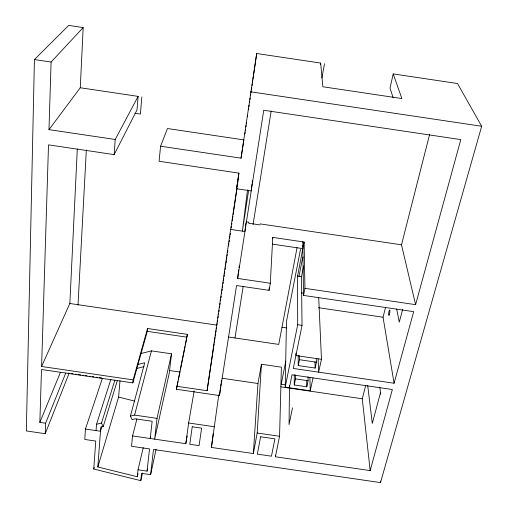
<?xml version="1.0" encoding="UTF-8"?>
<svg xmlns="http://www.w3.org/2000/svg" width="508" height="508" viewBox="0 0 508 508"><rect width="100%" height="100%" fill="white"/><g stroke="black" fill="none" stroke-linecap="round" stroke-linejoin="round"><path stroke-width="0.76" d="M295.916 353.174L295.916 355.549L321.469 359.302L318.63 372.167L318.11 358.731M308.013 376.79L308.089 380.727L306.788 386.81L294.259 384.969L295.51 378.879L295.516 374.955M294.259 384.969L294.297 374.694M289.42 385.382L289.395 387.763L292.011 374.815L392.36 389.534L370.167 470.605L275.419 456.775L275.469 455.193M289.471 388.118L289.046 424.567L292.532 407.759M313.03 377.901L310.223 390.817L285.223 387.153L286.468 321.418L300.514 249.377M80.27 87.757L138.113 96.374L115.214 139.478L48.984 129.642L80.27 87.757L83.179 27.565L68.694 25.4L34.423 59.557L26.333 430.936L45.237 433.699L69.05 373.45M275.419 456.775L279.565 436.277L281.388 367.182L261.43 364.255L257.956 383.502L253.359 453.555L211.43 447.434L213.265 433.394M65.83 372.834L45.606 423.234L39.846 422.396L41.497 369.507L132.848 382.886L147.269 331.349L147.555 328.511L187.344 334.359L186.982 337.179L147.269 331.349M147.555 328.511L133.134 379.882L41.593 366.478L48.508 144.863L114.148 154.603L137.001 109.938L138.113 96.374M48.984 129.642L51.092 62.04L83.179 27.565M45.237 433.699L45.606 423.234M41.593 366.478L69.844 303.498L77.311 148.952M78.003 305.162L86.335 149.943M187.344 334.359L176.409 389.261L219.475 395.567L236.544 285.547L269.062 290.341L270.313 283.242L272.777 237.395L304.127 242.03L304.94 288.347L303.53 295.421L413.683 311.664L394.087 383.242L293.3 368.452L302.025 325.374L301.498 276.619L303.587 265.963M269.062 290.341L269.189 287.985M253.359 453.555L257.188 433.007L261.43 364.255M102.445 378.238L85.446 429.05L84.785 439.464L95.764 441.065L93.758 469.036L140.799 480.651L142.558 472.935M114.148 154.603L115.214 139.478M96.069 430.6L96.52 424.282L110.909 379.216M138.011 473.659L137.287 476.739L97.828 466.979L100.8 427.107L103.226 426.53L117.424 380.346M141.84 96.933L140.398 114.071L134.912 113.252M97.828 466.979L118.605 397.034L120.002 380.651M132.848 382.886L133.134 379.882M160.566 146.215L241.046 158.166L243.859 139.891L167.469 128.537L160.566 146.215L159.099 161.277L238.862 173.114L236.582 188.76L251.219 190.932L252.031 183.858M136.893 419.056L132.556 435.928L131.547 446.284L149.536 448.907L147.079 471.132L138.011 469.811L137.287 476.739M140.799 480.651L141.58 473.348L150.622 474.669L156.089 449.301M150.622 474.669L153.486 449.485L380.517 482.6L481.667 126.257L457.505 83.522L393.211 73.908L390.017 88.087L393.103 97.631M171.533 353.822L157.023 418.37L154.661 439.153L169.221 373.317L171.533 353.822L151.435 350.876L140.767 353.619M252.209 182.353L252.393 180.708M245.942 222.942L244.926 231.515L230.645 229.4L207.086 390.709L176.778 386.277M270.313 283.242L237.649 278.428L238.696 269.862M238.982 267.526L239.173 265.97M247.523 189.871L242.373 231.134L248.602 190.544M219.475 395.567L220.485 387.712M220.688 386.144L220.993 383.781M221.196 382.213L221.399 380.644M211.43 447.434L218.808 394.691M132.556 435.928L185.814 443.7L188.639 422.986L194.139 391.084M241.046 158.166L256.699 53.505L320.669 63.068L322.847 86.76L401.879 98.558L393.211 73.908M217.202 323.564L216.973 325.133L69.844 303.498M217.43 321.996L217.659 320.427M218.002 318.078L218.23 316.509M218.459 314.941L218.688 313.373M218.923 311.804L219.151 310.242M219.494 307.886L219.723 306.324M219.951 304.756L220.18 303.187M220.523 300.838L220.751 299.269M220.98 297.701L221.209 296.132M221.558 293.783L221.786 292.214M222.015 290.646L222.244 289.077M222.472 287.515L222.701 285.947M223.044 283.591L223.272 282.029M223.501 280.46L223.736 278.892M224.079 276.543L224.307 274.974M224.536 273.406L224.765 271.837M225.108 269.488L225.336 267.919M225.565 266.351L225.793 264.782M226.028 263.22L226.371 260.864M226.6 259.302L226.828 257.734M227.057 256.165L227.286 254.597M227.628 252.247L227.857 250.679M228.549 245.974L228.892 243.624M229.121 242.056L229.349 240.494M229.692 238.138L229.921 236.569M230.149 235.007L230.378 233.439M231.184 227.952L231.413 226.384M231.642 224.815L231.87 223.247M232.213 220.897L232.905 216.198M233.134 214.63L237.026 187.985M237.255 186.417L237.49 184.849M244.919 134.01L245.148 132.448M245.377 130.886L245.605 129.324M245.948 126.975L246.177 125.413M246.405 123.85L246.634 122.288M247.434 116.815L247.663 115.252M248.463 109.779L248.691 108.217M248.92 106.655L249.155 105.093M249.498 102.749L249.726 101.181M249.955 99.619L250.184 98.057M250.527 95.714L250.755 94.151M250.984 92.583L251.212 91.021M251.441 89.459L251.67 87.897M252.012 85.554L252.241 83.985M252.47 82.423L252.698 80.861M252.927 79.299L256.699 53.505M207.086 390.709L213.557 347.77M213.792 346.208L214.147 343.865M214.382 342.303L214.617 340.747M214.852 339.185L215.087 337.623M215.322 336.061L215.678 333.718M215.913 332.156L216.148 330.594M216.383 329.032L216.618 327.47M230.645 229.4L236.963 187.96M237.204 186.392L237.439 184.829M237.801 182.486L238.036 180.918M236.582 188.76L238.976 173.12M237.649 278.428L263.735 110.249L460.794 139.605L415.601 304.667L304.94 288.347M234.969 337.979L243.205 286.334M253.067 224.523L271.164 111.062M185.814 443.7L187.141 435.94M272.523 238.868L272.777 237.395M320.396 64.567L320.669 63.068M321.869 77.921L324.517 63.64M297.072 247.587L278.727 344.411L228.613 337.045M285.223 387.153L297.682 324.733L297.555 276.034L304.127 242.03M298.983 276.587L302.298 259.499M302.47 259.918L303.06 256.851M285.763 361.118L281.216 384.264L285.604 384.905M176.409 389.261L177.984 381.489M178.302 379.933L180.035 371.386M180.353 369.83L185.09 346.507M185.407 344.951L186.665 338.734M316.3 358.254L316.44 362.21L315.17 368.059L298.24 365.576L299.447 359.715L299.428 355.778M147.079 471.132L147.593 468.808M150.597 436.956L150.241 438.506L152.146 421.278L135.293 418.821L132.105 419.583L130.423 416.096L144.748 362.763L137.166 364.693M138.011 469.811L143.243 447.631M370.167 470.605L362.28 398.793L365.709 385.324M394.087 383.242L383.051 317.227L385.597 307.238M415.601 304.667L401.498 244.805L429.577 134.537M130.423 416.096L134.588 415.093L151.435 350.876M380.555 392.455L372.307 423.431L367.703 385.509M402.685 309.321L399.269 322.155L396.678 308.991M93.758 469.036L94.215 467.525M101.898 426.707L100.489 431.248L85.446 429.05M103.226 426.53L101.486 423.081L114.903 380.079M39.846 422.396L60.458 372.269M136.417 368.554L143.993 366.636M96.52 424.282L101.486 423.081M169.577 370.548L179.711 372.034M222.072 378.244L257.956 383.502M280.791 386.848L362.28 398.793M68.409 373.139L69.952 373.361M71.501 373.59L73.05 373.818M75.368 374.155L76.918 374.383M78.467 374.612L80.785 374.948M82.334 375.177L83.877 375.406M85.427 375.628L86.976 375.856M89.294 376.193L90.843 376.422M92.392 376.65L93.936 376.873M96.26 377.215L97.809 377.444M99.352 377.666L101.676 378.009M134.588 415.093L157.023 418.37M188.639 422.986L214.63 426.79M257.188 433.007L279.565 436.277M245.986 221.786L248.768 222.199L248.647 223.228L260.02 224.911M260.109 223.882L401.498 244.805M302.177 245.955L303.733 246.183M272.409 244.132L302.851 248.628M297.555 276.034L301.498 276.619M301.428 292.925L303.771 293.275M318.452 307.708L383.051 317.227M297.682 324.733L302.025 325.374M281.984 327.215L286.69 327.908M299.447 359.715L316.44 362.21M295.51 378.879L308.089 380.727M34.423 59.557L51.092 62.04M250.736 91.815L481.667 126.257M118.605 397.034L134.709 401.117M379.781 387.007L380.752 394.259M380.321 481.038L380.517 482.6M318.713 297.821L321.469 359.302M314.96 361.772L315.17 368.059M309.912 377.431L310.223 390.817M306.673 380.46L306.788 386.81M302.749 241.554L303.53 295.421M298.209 355.27L298.24 365.576M192.227 426.777L189.789 444.278L199.066 445.63L201.619 428.149L192.227 426.777M238.519 177.794L238.29 179.362L238.512 177.794M260.617 436.766L257.334 454.133L271.45 456.197L274.911 438.855L260.617 436.766M389.363 314.617A2.718 0.514 -81.7 0 0 389.782 310.096A2.718 0.514 -81.7 0 0 388.671 313.341A2.718 0.514 -81.7 0 0 389.363 314.617"/></g></svg>
